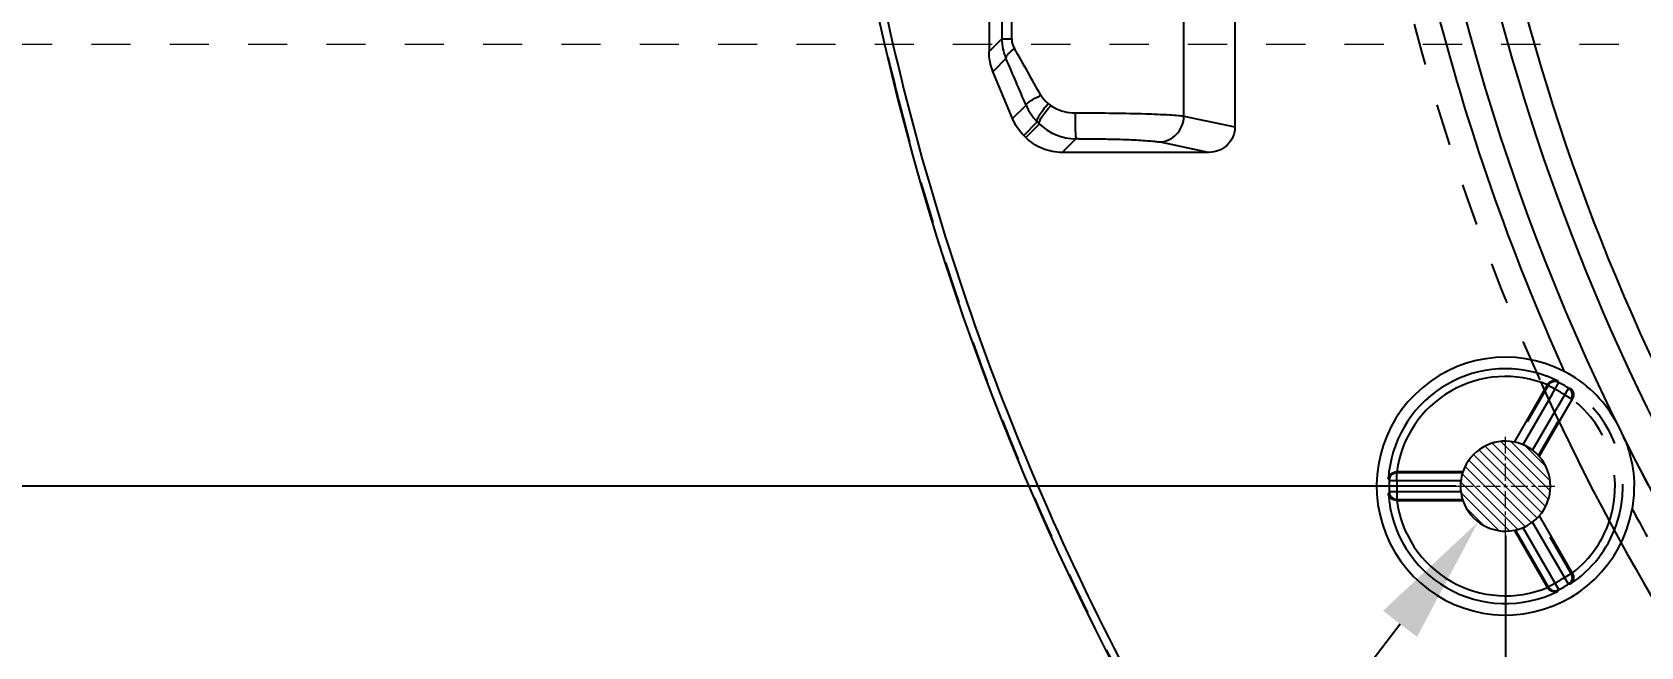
# Model space of a CAD drawing. Header units: millimetres. Extents: x 3054 to 4939, y -1170 to 130.
# Drawn here: x 3288.4 to 3351, y -267.6 to -243.7 of the extents above; entities that cross this region are included whole.
import ezdxf

# ---------------------------------------------------------------- set-up
doc = ezdxf.new("R2010")
doc.units = ezdxf.units.MM
doc.header["$LTSCALE"] = 16.335
doc.header["$PDMODE"] = 3
doc.header["$PDSIZE"] = 0.3125
doc.linetypes.add('CENTER', pattern=[0.6, 0.375, -0.075, 0.075, -0.075])
doc.linetypes.add('HIDDEN', pattern=[0.2, 0.1, -0.1])
doc.layers.get('0').update_dxf_attribs({"linetype": 'CONTINUOUS'})
doc.layers.get('Defpoints').update_dxf_attribs({"linetype": 'CONTINUOUS'})
doc.layers.add('21', color=7, linetype='CONTINUOUS')
doc.layers.add('cool', color=153, linetype='HIDDEN', lineweight=9)
doc.layers.add('insert', color=85, linetype='CONTINUOUS', lineweight=20)
doc.styles.get("Standard").update_dxf_attribs({"font": 'txt', "width": 0.8})
doc.dimstyles.get("Standard").update_dxf_attribs({"dimtxt": 0.15625, "dimasz": 0.1875, "dimexe": 0.125, "dimexo": 0.0625, "dimtad": 0, "dimtih": 1, "dimtoh": 1, "dimdsep": 46, "dimtxsty": 'Standard', "dimcen": 0.09, "dimadec": 0, "dimazin": 0, "dimtp": 0.01, "dimtm": 0.01, "dimtfac": 1, "dimtofl": 0, "dimtmove": 0, "dimatfit": 3, "dimfxl": 0, "dimtolj": 1, "dimarcsym": 0})

# ---------------------------------------------------------------- blocks, each defined once
blk = doc.blocks.new('*D40')
at = {"color": 4, "lineweight": -2}
for p, q in [((3290.161, -66.18), (3220.683, -66.18)), ((3220.683, -74.18), (3220.683, -207.004)), ((3220.683, -378.18), (3220.683, -235.804)), ((3295.583, -386.18), (3220.683, -386.18))]:
    blk.add_line(p, q, dxfattribs=at)
at = {"color": 4}
for points in [[(3219.35, -74.18), (3222.016, -74.18), (3220.683, -66.18)], [(3219.35, -378.18), (3222.016, -378.18), (3220.683, -386.18)]]:
    blk.add_solid(points, dxfattribs=at)
at = {"layer": 'Defpoints', "color": 0}
for p in [(3290.161, -66.18), (3220.683, -386.18), (3295.583, -386.18)]:
    blk.add_point(p, dxfattribs=at)
at = {"color": 6, "insert": (3220.683, -221.404), "char_height": 8, "attachment_point": 5, "rotation": 90}
blk.add_mtext('\\A1;320.00', dxfattribs=at)
blk = doc.blocks.new('insert_cir_3.5')
at = {"layer": 'insert'}
h = blk.add_hatch(dxfattribs=at)
h.set_pattern_fill('_ANSI31', color=123, scale=0.0875, angle=90, style=0)
h.set_pattern_definition([(135, (-3527.1127, 221.18007), (-0.196443103, -0.196443103), [])])
h.paths.add_polyline_path([(-1.75, 0, 1), (1.75, 0, 1)])
at = {"layer": 'insert', "color": 1, "linetype": 'CENTER', "ltscale": 0.108846}
for p, q in [((0, -1.925), (0, 1.925)), ((-1.925, 0), (1.925, 0))]:
    blk.add_line(p, q, dxfattribs=at)
at = {"layer": 'insert'}
blk.add_circle((0, 0), 1.75, dxfattribs=at)
blk = doc.blocks.new('*D71')
at = {"color": 4, "lineweight": -2}
blk.add_line((3338.614, -270.707), (3341.655, -266.738), dxfattribs=at)
at = {"color": 4}
blk.add_solid([(3340.994, -266.231), (3342.317, -267.245), (3344.696, -262.769)], dxfattribs=at)
at = {"layer": 'Defpoints', "color": 0}
for p in [(3346.825, -259.991), (3344.696, -262.769)]:
    blk.add_point(p, dxfattribs=at)
at = {"color": 6, "insert": (3328.87, -283.426), "char_height": 5, "attachment_point": 5, "rotation": 52.54218}
blk.add_mtext('\\A1;∅3.50(镶针)', dxfattribs=at)
blk = doc.blocks.new('*D93')
at = {"color": 4, "lineweight": -2}
blk.add_line((3343.835, -261.38), (3255.69, -261.38), dxfattribs=at)
at = {"layer": 'Defpoints', "color": 0}
for p in [(3421.161, -226.18), (3255.69, -261.38), (3343.835, -261.38)]:
    blk.add_point(p, dxfattribs=at)
at = {"color": 6, "insert": (3248.024, -261.38), "char_height": 5, "attachment_point": 5}
blk.add_mtext('\\A1;35.20', dxfattribs=at)
blk = doc.blocks.new('*D94')
at = {"color": 4, "lineweight": -2}
blk.add_line((3301.132, -283.18), (3255.69, -283.18), dxfattribs=at)
at = {"layer": 'Defpoints', "color": 0}
for p in [(3421.161, -226.18), (3255.69, -283.18), (3301.132, -283.18)]:
    blk.add_point(p, dxfattribs=at)
at = {"color": 6, "insert": (3248.357, -283.18), "char_height": 5, "attachment_point": 5}
blk.add_mtext('\\A1;57.00', dxfattribs=at)
blk = doc.blocks.new('*D95')
at = {"color": 4, "lineweight": -2}
blk.add_line((3360.454, -307.968), (3255.69, -307.968), dxfattribs=at)
at = {"layer": 'Defpoints', "color": 0}
for p in [(3421.161, -226.18), (3255.69, -307.968), (3360.454, -307.968)]:
    blk.add_point(p, dxfattribs=at)
at = {"color": 6, "insert": (3248.357, -307.968), "char_height": 5, "attachment_point": 5}
blk.add_mtext('\\A1;81.79', dxfattribs=at)
blk = doc.blocks.new('*D96')
at = {"color": 4, "lineweight": -2}
blk.add_line((3334.4, -324.18), (3255.69, -324.18), dxfattribs=at)
at = {"layer": 'Defpoints', "color": 0}
for p in [(3421.161, -226.18), (3255.69, -324.18), (3334.4, -324.18)]:
    blk.add_point(p, dxfattribs=at)
at = {"color": 6, "insert": (3248.357, -324.18), "char_height": 5, "attachment_point": 5}
blk.add_mtext('\\A1;98.00', dxfattribs=at)
blk = doc.blocks.new('*D97')
at = {"color": 4, "lineweight": -2}
blk.add_line((3286.776, -344.18), (3255.69, -344.18), dxfattribs=at)
at = {"layer": 'Defpoints', "color": 0}
for p in [(3421.161, -226.18), (3255.69, -344.18), (3286.776, -344.18)]:
    blk.add_point(p, dxfattribs=at)
at = {"color": 6, "insert": (3247.69, -344.18), "char_height": 5, "attachment_point": 5}
blk.add_mtext('\\A1;118.00', dxfattribs=at)
blk = doc.blocks.new('*D106')
at = {"color": 4, "lineweight": -2}
blk.add_line((3345.76, -263.305), (3345.76, -389.467), dxfattribs=at)
at = {"layer": 'Defpoints', "color": 0}
for p in [(3421.161, -226.18), (3345.76, -263.305), (3345.76, -389.467)]:
    blk.add_point(p, dxfattribs=at)
at = {"color": 6, "insert": (3345.76, -397.134), "char_height": 5, "attachment_point": 5, "rotation": 90}
blk.add_mtext('\\A1;75.40', dxfattribs=at)
blk = doc.blocks.new('*D107')
at = {"color": 4, "lineweight": -2}
blk.add_line((3292.661, -352.98), (3292.661, -389.467), dxfattribs=at)
at = {"layer": 'Defpoints', "color": 0}
for p in [(3421.161, -226.18), (3292.661, -352.98), (3292.661, -389.467)]:
    blk.add_point(p, dxfattribs=at)
at = {"color": 6, "insert": (3292.661, -398.467), "char_height": 5, "attachment_point": 5, "rotation": 90}
blk.add_mtext('\\A1;128.50', dxfattribs=at)

msp = doc.modelspace()

# ---------------------------------------------------------------- linework, layer by layer
at = {"layer": '21', "color": 7, "linetype": 'Continuous'}
for p, q in [((3325.663, -241.502), (3325.663, -244.475)), ((3326.162, -241.245), (3326.162, -243.976)), ((3326.545, -243.976), (3326.545, -241.226)), ((3333.246, -246.987), (3333.246, -241.286)), ((3335.23, -241.502), (3335.23, -247.404)), ((3325.663, -244.475), (3326.162, -243.976)), ((3326.162, -243.976), (3326.545, -243.976)), ((3326.319, -244.741), (3325.816, -245.244)), ((3326.576, -247.08), (3325.815, -245.243)), ((3326.576, -247.082), (3327.101, -246.557)), ((3327.011, -247.733), (3327.54, -247.204)), ((3327.619, -247.279), (3327.088, -247.81)), ((3329.009, -246.859), (3329.151, -246.859)), ((3333.246, -246.987), (3335.23, -247.404)), ((3327.088, -247.81), (3327.011, -247.733)), ((3329.043, -247.863), (3328.508, -248.397)), ((3329.149, -247.863), (3329.043, -247.863)), ((3334.218, -248.397), (3328.511, -248.397)), ((3334.208, -248.397), (3332.271, -247.99)), ((3346.109, -259.665), (3347.395, -257.439)), ((3347.573, -257.807), (3346.441, -259.768)), ((3346.816, -259.984), (3347.782, -258.311)), ((3347.946, -258.706), (3347.071, -260.22)), ((3344.101, -260.825), (3341.526, -260.825)), ((3341.535, -261.164), (3341.535, -260.863)), ((3344.024, -260.863), (3341.535, -260.863)), ((3341.202, -261.092), (3341.234, -261.148)), ((3341.234, -261.612), (3341.202, -261.668)), ((3341.233, -261.164), (3344.024, -261.164)), ((3344.024, -261.596), (3341.233, -261.596)), ((3341.535, -261.596), (3341.535, -261.898)), ((3341.526, -261.935), (3344.101, -261.935)), ((3341.535, -261.898), (3344.024, -261.898)), ((3348.212, -265.193), (3346.816, -262.776)), ((3347.071, -262.54), (3348.356, -264.766)), ((3347.395, -265.321), (3346.109, -263.095)), ((3346.181, -263.143), (3347.425, -265.298)), ((3346.441, -262.992), (3347.837, -265.409)), ((3348.061, -264.932), (3348.321, -264.781)), ((3347.425, -265.298), (3347.686, -265.148)), ((3347.79, -265.472), (3347.823, -265.416)), ((3348.224, -265.184), (3348.289, -265.184))]:
    msp.add_line(p, q, dxfattribs=at)
at = {"layer": '21', "color": 8, "linetype": 'HIDDEN'}
for p, q in [((3322.111, -246.243), (3322.153, -246.409)), ((3347.823, -257.344), (3347.79, -257.288)), ((3347.425, -257.462), (3346.148, -259.674)), ((3347.686, -257.612), (3347.425, -257.462)), ((3347.573, -257.807), (3347.837, -257.351)), ((3348.212, -257.568), (3347.782, -258.311)), ((3348.321, -257.979), (3348.061, -257.829)), ((3348.289, -257.576), (3348.224, -257.576)), ((3347.044, -260.191), (3348.321, -257.979)), ((3348.356, -257.994), (3347.946, -258.706)), ((3344.089, -260.863), (3344.024, -260.863)), ((3344.024, -261.898), (3344.089, -261.898)), ((3348.321, -264.781), (3347.044, -262.569)), ((3346.148, -263.087), (3346.181, -263.143))]:
    msp.add_line(p, q, dxfattribs=at)
for centre, radius, start, end in [((3427.165, -221.18), 87.821, 218.45894, 155.70987), ((3427.165, -221.18), 87.821, 184.00023, 204.28941), ((3421.135, -221.18), 102.147, 191.48202, 194.20348), ((3421.135, -221.18), 102.147, 194.29903, 208.10835), ((3345.76, -261.38), 4.568, 63.61568, 70.12934), ((3347.686, -257.613), 0.302, 90.14585, 149.88313), ((3345.76, -261.38), 4.231, 57.06867, 62.93133), ((3345.76, -261.38), 4.533, 57.06867, 62.93133), ((3348.06, -257.829), 0.302, 359.98784, 56.94687), ((3345.76, -261.38), 4.568, 340.41084, 56.38432), ((3345.76, -261.38), 4.266, 343.82563, 52.52313), ((3345.76, -261.38), 1.75, 77.19948, 78.49609), ((3345.76, -261.38), 1.75, 41.50391, 42.80052), ((3345.76, -261.38), 1.75, 161.50391, 162.80052), ((3345.76, -261.38), 1.75, 197.19948, 198.49609), ((3345.76, -261.38), 1.75, 317.19948, 318.49609), ((3345.76, -261.38), 1.75, 281.50391, 282.80052)]:
    msp.add_arc(centre, radius, start, end, dxfattribs=at)
at = {"layer": '21', "color": 7, "linetype": 'Continuous'}
for centre, radius, start, end in [((3427.165, -221.18), 85.811, 91.12889, 269.34896), ((3427.165, -221.18), 86.816, 183.99496, 204.30865), ((3427.165, -221.18), 84.503, 184.02219, 219.32603), ((3427.165, -221.18), 83.513, 184.03431, 218.97499), ((3421.135, -221.18), 101.845, 191.5101, 207.94442), ((3421.135, -221.18), 102.168, 191.76869, 231.29833), ((3139.974, -326.158), 203.355, 23.04431, 23.60138), ((3173.125, -332.362), 176.96, 29.14719, 29.82267), ((3329.042, -245.833), 2.03, 225.45225, 270.00718), ((3345.76, -261.38), 5.014, 62.87074, 349.69798), ((3345.76, -261.38), 4.568, 70.12934, 176.38432), ((3345.76, -261.38), 4.266, 67.47661, 172.52304), ((3427.165, -221.18), 87.821, 204.28941, 218.45894), ((3344.816, -261.846), 6.035, 21.55366, 30.49162), ((3345.76, -261.38), 1.75, 78.49609, 161.50391), ((3345.76, -261.38), 1.75, 42.80052, 77.19948), ((3429.615, -219.946), 88.573, 206.61709, 207.06133), ((3345.76, -261.38), 1.75, 318.49609, 41.50391), ((3341.535, -261.164), 0.302, 90.08338, 176.93982), ((3345.76, -261.38), 1.75, 162.80052, 197.19948), ((3345.76, -261.38), 4.568, 183.61568, 296.38432), ((3345.76, -261.38), 4.533, 177.06867, 182.93133), ((3341.535, -261.596), 0.302, 183.07351, 269.88719), ((3345.76, -261.38), 4.231, 177.06867, 182.93133), ((3345.931, -261.417), 4.84, 349.77123, 0.44231), ((3345.76, -261.38), 4.266, 187.47672, 292.52313), ((3345.76, -261.38), 1.75, 198.49609, 281.50391), ((3426.988, -221.271), 86.616, 208.25681, 209.05872), ((3345.76, -261.38), 1.75, 282.80052, 317.19948), ((3345.76, -261.38), 4.568, 303.61568, 340.41084), ((3345.76, -261.38), 4.266, 307.47661, 343.82563), ((3347.686, -265.147), 0.302, 210.11803, 269.92119), ((3345.76, -261.38), 4.231, 297.06867, 302.93133), ((3345.76, -261.38), 4.533, 297.06867, 302.93133), ((3348.06, -264.932), 0.302, 303.0563, 0.03461)]:
    msp.add_arc(centre, radius, start, end, dxfattribs=at)
for points in [[(3326.162, -243.976), (3326.162, -244.237), (3326.216, -244.502), (3326.319, -244.741)], [(3325.815, -245.243), (3325.715, -245.002), (3325.663, -244.736), (3325.663, -244.475)], [(3327.101, -246.557), (3327.202, -246.797), (3327.355, -247.021), (3327.54, -247.204)], [(3327.011, -247.733), (3326.826, -247.548), (3326.676, -247.322), (3326.576, -247.08)], [(3327.54, -247.204), (3327.567, -247.228), (3327.592, -247.255), (3327.619, -247.279)], [(3341.526, -260.825), (3341.519, -260.836), (3341.527, -260.852), (3341.535, -260.863)], [(3348.362, -264.931), (3348.362, -264.879), (3348.347, -264.826), (3348.321, -264.781)], [(3347.686, -265.449), (3347.733, -265.449), (3347.781, -265.437), (3347.823, -265.416)], [(3347.79, -265.472), (3347.75, -265.49), (3347.704, -265.498), (3347.66, -265.496)]]:
    msp.add_open_spline(points, degree=3, dxfattribs=at)
for points, knots in [([(3326.546, -243.976), (3326.546, -244.01), (3326.555, -244.143), (3326.601, -244.272), (3326.65, -244.357)], [0, 0, 0, 0, 0.256821, 1, 1, 1, 1]), ([(3326.318, -244.741), (3326.318, -244.714), (3326.346, -244.65), (3326.45, -244.514), (3326.564, -244.418), (3326.651, -244.357)], [0, 0, 0, 0, 0.156089, 0.386142, 1, 1, 1, 1]), ([(3327.101, -246.557), (3327.102, -246.547), (3327.115, -246.524), (3327.165, -246.469), (3327.279, -246.388), (3327.458, -246.283), (3327.6, -246.211), (3327.677, -246.173)], [0, 0, 0, 0, 0.041098, 0.1072, 0.320411, 0.632782, 1, 1, 1, 1]), ([(3327.54, -247.204), (3327.535, -247.191), (3327.533, -247.157), (3327.557, -247.065), (3327.637, -246.914), (3327.782, -246.713), (3327.901, -246.569), (3327.967, -246.495)], [0, 0, 0, 0, 0.047496, 0.118098, 0.336108, 0.64708, 1, 1, 1, 1]), ([(3327.619, -247.28), (3327.613, -247.268), (3327.614, -247.233), (3327.642, -247.142), (3327.729, -246.992), (3327.877, -246.793), (3327.997, -246.651), (3328.063, -246.578)], [0, 0, 0, 0, 0.046286, 0.117827, 0.34003, 0.651998, 1, 1, 1, 1]), ([(3327.677, -246.173), (3327.695, -246.205), (3327.776, -246.33), (3327.886, -246.436), (3327.977, -246.502)], [0, 0, 0, 0, 0.242906, 1, 1, 1, 1]), ([(3327.981, -246.498), (3328.046, -246.557), (3328.348, -246.771), (3328.729, -246.859), (3329.009, -246.859)], [0, 0, 0, 0, 0.23862, 1, 1, 1, 1]), ([(3329.009, -246.859), (3329.009, -246.983), (3329.011, -247.164), (3329.015, -247.394), (3329.019, -247.543), (3329.024, -247.666), (3329.028, -247.761), (3329.036, -247.822), (3329.037, -247.855), (3329.043, -247.863)], [0, 0, 0, 0, 0.370547, 0.539218, 0.68843, 0.812955, 0.908501, 0.971451, 1, 1, 1, 1]), ([(3329.151, -246.859), (3329.609, -246.858), (3330.475, -246.863), (3331.656, -246.887), (3332.488, -246.919), (3332.987, -246.955), (3333.172, -246.974), (3333.246, -246.987)], [0, 0, 0, 0, 0.335331, 0.634121, 0.863907, 0.944842, 1, 1, 1, 1]), ([(3332.271, -247.99), (3332.397, -247.989), (3332.653, -247.933), (3332.975, -247.708), (3333.192, -247.377), (3333.245, -247.116), (3333.246, -246.987)], [0, 0, 0, 0, 0.24627, 0.495343, 0.747132, 1, 1, 1, 1]), ([(3328.511, -248.397), (3328.249, -248.397), (3327.721, -248.295), (3327.273, -247.995), (3327.088, -247.81)], [0, 0, 0, 0, 0.499999, 1, 1, 1, 1]), ([(3329.149, -247.863), (3329.495, -247.863), (3330.149, -247.869), (3331.044, -247.894), (3331.68, -247.925), (3332.067, -247.96), (3332.213, -247.978), (3332.271, -247.99)], [0, 0, 0, 0, 0.332022, 0.626992, 0.859241, 0.943047, 1, 1, 1, 1]), ([(3335.23, -247.404), (3335.23, -247.534), (3335.177, -247.798), (3334.948, -248.127), (3334.612, -248.344), (3334.349, -248.397), (3334.218, -248.397)], [0, 0, 0, 0, 0.249962, 0.499872, 0.749906, 1, 1, 1, 1]), ([(3350.016, -258.784), (3349.791, -258.402), (3349.219, -257.673), (3348.465, -257.132), (3348.047, -256.918)], [0, 0, 0, 0, 0.486025, 1, 1, 1, 1]), ([(3350.429, -259.629), (3350.482, -259.766), (3350.676, -260.33), (3350.766, -260.93), (3350.77, -261.38)], [0, 0, 0, 0, 0.245603, 1, 1, 1, 1]), ([(3350.739, -260.242), (3350.877, -260.513), (3351.156, -261.056), (3351.446, -261.592), (3351.59, -261.861)], [0, 0, 0, 0, 0.50005, 1, 1, 1, 1]), ([(3341.202, -261.092), (3341.209, -261.025), (3341.282, -260.877), (3341.443, -260.822), (3341.526, -260.825)], [0, 0, 0, 0, 0.449633, 1, 1, 1, 1]), ([(3341.526, -261.935), (3341.443, -261.939), (3341.282, -261.883), (3341.209, -261.735), (3341.202, -261.668)], [0, 0, 0, 0, 0.55218, 1, 1, 1, 1]), ([(3341.526, -261.935), (3341.522, -261.927), (3341.523, -261.911), (3341.532, -261.9), (3341.535, -261.898)], [0, 0, 0, 0, 0.70286, 1, 1, 1, 1]), ([(3348.359, -264.77), (3348.353, -264.777), (3348.339, -264.785), (3348.325, -264.782), (3348.321, -264.781)], [0, 0, 0, 0, 0.702728, 1, 1, 1, 1]), ([(3348.358, -264.77), (3348.366, -264.782), (3348.394, -264.833), (3348.407, -264.89), (3348.409, -264.932)], [0, 0, 0, 0, 0.25971, 1, 1, 1, 1]), ([(3347.397, -265.325), (3347.406, -265.324), (3347.42, -265.315), (3347.424, -265.302), (3347.425, -265.298)], [0, 0, 0, 0, 0.702463, 1, 1, 1, 1]), ([(3347.66, -265.496), (3347.61, -265.494), (3347.502, -265.461), (3347.424, -265.377), (3347.397, -265.325)], [0, 0, 0, 0, 0.46148, 1, 1, 1, 1]), ([(3348.409, -264.932), (3348.41, -264.982), (3348.391, -265.081), (3348.326, -265.157), (3348.289, -265.184)], [0, 0, 0, 0, 0.522107, 1, 1, 1, 1])]:
    msp.add_open_spline(points, degree=3, knots=knots, dxfattribs=at)
at = {"layer": '21', "color": 8, "linetype": 'HIDDEN'}
for points, knots in [([(3347.397, -257.435), (3347.424, -257.383), (3347.502, -257.299), (3347.61, -257.266), (3347.66, -257.264)], [0, 0, 0, 0, 0.538667, 1, 1, 1, 1]), ([(3347.397, -257.435), (3347.406, -257.436), (3347.42, -257.445), (3347.424, -257.458), (3347.425, -257.462)], [0, 0, 0, 0, 0.702776, 1, 1, 1, 1]), ([(3348.289, -257.576), (3348.326, -257.603), (3348.39, -257.679), (3348.41, -257.777), (3348.409, -257.828)], [0, 0, 0, 0, 0.473449, 1, 1, 1, 1]), ([(3348.409, -257.828), (3348.408, -257.842), (3348.403, -257.898), (3348.382, -257.954), (3348.358, -257.99)], [0, 0, 0, 0, 0.241923, 1, 1, 1, 1]), ([(3348.359, -257.99), (3348.353, -257.983), (3348.339, -257.975), (3348.325, -257.978), (3348.321, -257.979)], [0, 0, 0, 0, 0.702462, 1, 1, 1, 1])]:
    msp.add_open_spline(points, degree=3, knots=knots, dxfattribs=at)
for points in [[(3347.66, -257.264), (3347.704, -257.262), (3347.75, -257.27), (3347.79, -257.288)], [(3347.823, -257.344), (3347.781, -257.323), (3347.733, -257.311), (3347.686, -257.311)], [(3348.321, -257.979), (3348.347, -257.934), (3348.362, -257.881), (3348.362, -257.829)]]:
    msp.add_open_spline(points, degree=3, dxfattribs=at)
at = {"layer": 'cool', "ltscale": 0.932966}
msp.add_line((3275.491, -244.18), (3566.831, -244.18), dxfattribs=at)

# ---------------------------------------------------------------- block references
at = {"layer": 'insert'}
msp.add_blockref('insert_cir_3.5', (3345.76, -261.38), dxfattribs=at)

# ---------------------------------------------------------------- dimensions: what is measured, and where the dimension line sits
dim = msp.add_linear_dim(base=(3220.683, -386.18), p1=(3290.161, -66.18), p2=(3295.583, -386.18), angle=90, dimstyle='Standard', override={"dimtxt": 8, "dimasz": 8, "dimexe": 0, "dimexo": 0, "dimgap": 0, "dimtih": 0, "dimtoh": 0, "dimzin": 0, "dimcen": 0, "dimclrd": 4, "dimclre": 4, "dimclrt": 6, "dimadec": 2, "dimtp": 0, "dimtm": 0, "dimtzin": 0})
dim.commit()
dim.dimension.update_dxf_attribs({"geometry": '*D40', "text_midpoint": (3220.683, -221.404), "dimtype": 160})
for feature_location, offset, dtype, picture, middle in [((3286.776, -344.18), (-31.086, 0), 0, '*D97', (3247.69, -344.18)), ((3343.835, -261.38), (-88.145, 0), 0, '*D93', (3248.024, -261.38)), ((3301.132, -283.18), (-45.442, 0), 0, '*D94', (3248.357, -283.18)), ((3360.454, -307.968), (-104.764, 0), 0, '*D95', (3248.357, -307.968)), ((3334.4, -324.18), (-78.709, 0), 0, '*D96', (3248.357, -324.18)), ((3292.661, -352.98), (0, -36.487), 1, '*D107', (3292.661, -398.467)), ((3345.76, -263.305), (0, -126.162), 1, '*D106', (3345.76, -397.134))]:
    dim = msp.add_ordinate_dim(feature_location=feature_location, offset=offset, dtype=dtype, origin=(3421.161, -226.18), dimstyle='Standard', override={"dimtxt": 5, "dimasz": 5, "dimexe": 0, "dimexo": 0, "dimgap": 0, "dimtih": 0, "dimtoh": 0, "dimzin": 0, "dimcen": 0, "dimclrd": 4, "dimclre": 4, "dimclrt": 6, "dimadec": 2, "dimtp": 0, "dimtm": 0, "dimtzin": 0})
    dim.commit()
    dim.dimension.update_dxf_attribs({"geometry": picture, "text_midpoint": middle})
dim = msp.add_diameter_dim_2p(p1=(3346.825, -259.991), p2=(3344.696, -262.769), text='<>(镶针)', dimstyle='Standard', override={"dimtxt": 5, "dimasz": 5, "dimexe": 0, "dimexo": 0, "dimgap": 0, "dimtih": 0, "dimtoh": 0, "dimzin": 0, "dimcen": 0, "dimclrd": 4, "dimclre": 4, "dimclrt": 6, "dimadec": 2, "dimtp": 0, "dimtm": 0, "dimtzin": 0})
dim.commit()
dim.dimension.update_dxf_attribs({"geometry": '*D71', "text_midpoint": (3328.87, -283.426)})

doc.saveas('drawing.dxf')
